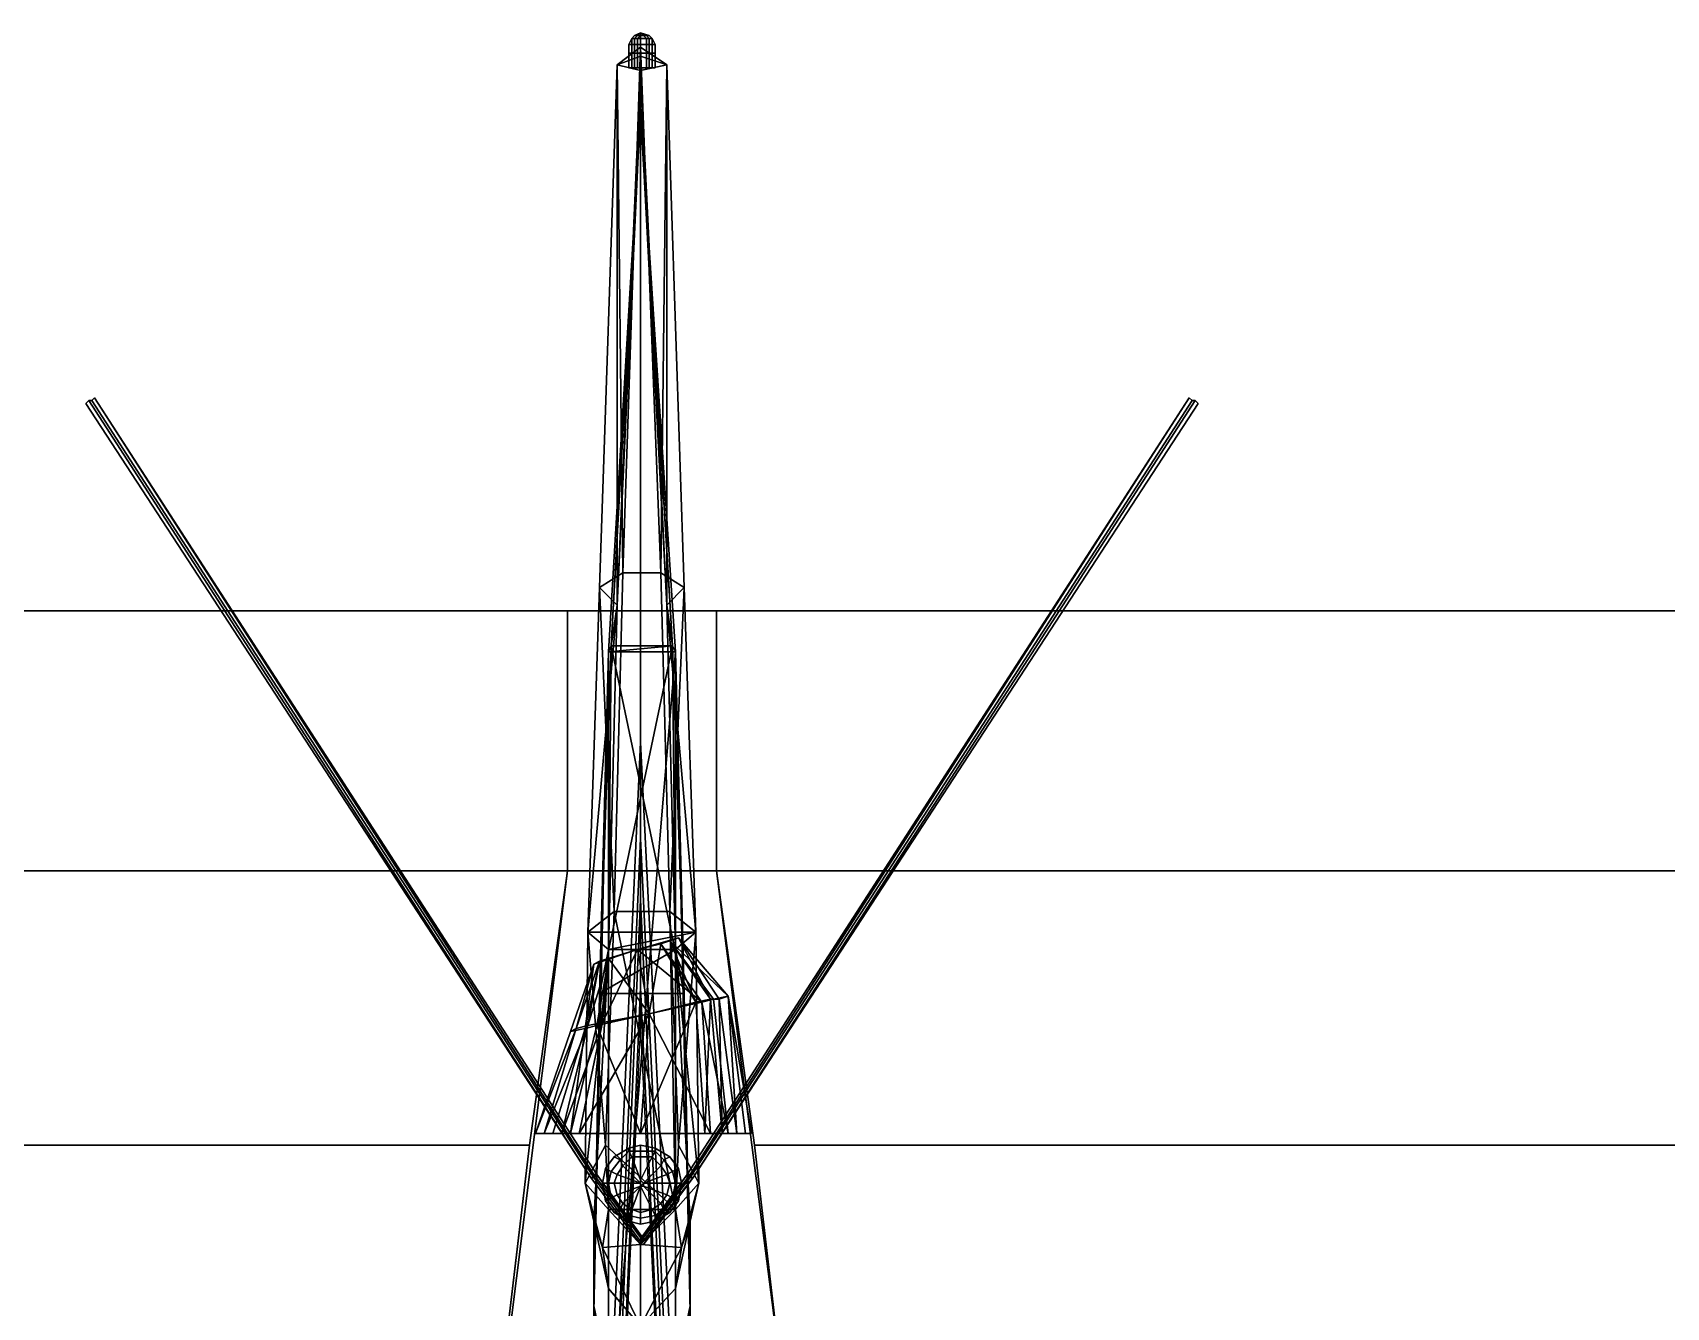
# Model space of a CAD drawing. Extents: x -2750 to 2751, y -1310 to 2918.
# Drawn here: x -208 to 351, y 2482 to 2918 of the extents above; entities that cross this region are included whole.
import ezdxf

# ---------------------------------------------------------------- set-up
doc = ezdxf.new("R2010")
doc.units = 0

msp = doc.modelspace()

# ---------------------------------------------------------------- linework, layer by layer
at = {"layer": '11857', "color": 1}
for points in [[(-3, 2914, 934), (-4, 2914, 936), (-3, 2916, 936), (-3, 2916, 935)], [(-4, 2914, 936), (-3, 2914, 938), (-3, 2916, 938), (-3, 2916, 936)], [(-2, 2916, 933), (-3, 2916, 935), (-2, 2917, 935), (-1, 2917, 934)], [(-3, 2916, 935), (-3, 2916, 936), (-2, 2917, 936), (-2, 2917, 935)], [(-3, 2916, 936), (-3, 2916, 938), (-2, 2917, 937), (-2, 2917, 936)], [(-3, 2916, 938), (-2, 2916, 939), (-1, 2917, 939), (-2, 2917, 937)], [(-2, 2914, 933), (-3, 2914, 934), (-3, 2916, 935), (-2, 2916, 933)], [(-3, 2914, 938), (-2, 2914, 940), (-2, 2916, 939), (-3, 2916, 938)], [(-1, 2917, 934), (-2, 2917, 935), (0, 2918, 936)], [(-2, 2917, 935), (-2, 2917, 936), (0, 2918, 936)], [(-2, 2917, 936), (-2, 2917, 937), (0, 2918, 936)], [(-2, 2917, 937), (-1, 2917, 939), (0, 2918, 936)], [(-1, 2916, 932), (-2, 2916, 933), (-1, 2917, 934), (0, 2917, 933)], [(-2, 2916, 939), (-1, 2916, 940), (0, 2917, 939), (-1, 2917, 939)], [(-1, 2914, 932), (-2, 2914, 933), (-2, 2916, 933), (-1, 2916, 932)], [(-2, 2914, 940), (-1, 2914, 941), (-1, 2916, 940), (-2, 2916, 939)], [(0, 2917, 933), (-1, 2917, 934), (0, 2918, 936)], [(-1, 2917, 939), (0, 2917, 939), (0, 2918, 937), (0, 2918, 936)], [(0, 2916, 932), (-1, 2916, 932), (0, 2917, 933)], [(-1, 2916, 940), (0, 2916, 940), (0, 2917, 940), (0, 2917, 939)], [(0, 2914, 931), (-1, 2914, 932), (-1, 2916, 932), (0, 2916, 932)], [(-1, 2914, 941), (0, 2914, 941), (0, 2916, 940), (-1, 2916, 940)], [(0, 2917, 940), (1, 2917, 939), (0, 2918, 937)], [(1, 2917, 939), (2, 2917, 939), (0, 2918, 936), (0, 2918, 937)], [(2, 2917, 939), (3, 2917, 937), (0, 2918, 936)], [(3, 2917, 937), (3, 2917, 936), (0, 2918, 936)], [(3, 2917, 936), (3, 2917, 935), (0, 2918, 936)], [(3, 2917, 935), (2, 2917, 934), (0, 2918, 936)], [(2, 2917, 934), (1, 2917, 933), (0, 2918, 936)], [(1, 2917, 933), (0, 2917, 933), (0, 2918, 936)], [(0, 2917, 933), (0, 2917, 933), (0, 2918, 936)], [(0, 2917, 939), (0, 2917, 940), (0, 2918, 937)], [(0, 2918, 937), (0, 2918, 937), (0, 2918, 936), (0, 2918, 937)], [(0, 2918, 937), (0, 2918, 936), (0, 2918, 936), (0, 2918, 937)], [(0, 2918, 937), (0, 2918, 936), (0, 2918, 936), (0, 2918, 937)], [(0, 2918, 937), (0, 2918, 936), (0, 2918, 936), (0, 2918, 937)], [(0, 2918, 937), (0, 2918, 936), (0, 2918, 936), (0, 2918, 937)], [(0, 2918, 937), (0, 2918, 936), (0, 2918, 936), (0, 2918, 937)], [(0, 2918, 937), (0, 2918, 936), (0, 2918, 936), (0, 2918, 937)], [(0, 2918, 937), (0, 2918, 936), (0, 2918, 936), (0, 2918, 937)], [(0, 2918, 937), (0, 2918, 936), (0, 2918, 936), (0, 2918, 937)], [(0, 2918, 937), (0, 2918, 936), (0, 2918, 936), (0, 2918, 937)], [(0, 2918, 937), (0, 2918, 936), (0, 2918, 936), (0, 2918, 937)], [(0, 2918, 937), (0, 2918, 936), (0, 2918, 936), (0, 2918, 937)], [(0, 2918, 937), (0, 2918, 936), (0, 2918, 936), (0, 2918, 937)], [(0, 2918, 937), (0, 2918, 936), (0, 2918, 937)], [(0, 2916, 940), (2, 2916, 940), (1, 2917, 939), (0, 2917, 940)], [(2, 2916, 932), (0, 2916, 932), (0, 2917, 933), (1, 2917, 933)], [(0, 2914, 941), (2, 2914, 941), (2, 2916, 940), (0, 2916, 940)], [(2, 2914, 932), (0, 2914, 931), (0, 2916, 932), (2, 2916, 932)], [(2, 2916, 940), (3, 2916, 939), (2, 2917, 939), (1, 2917, 939)], [(3, 2916, 933), (2, 2916, 932), (1, 2917, 933), (2, 2917, 934)], [(3, 2916, 939), (4, 2916, 938), (3, 2917, 937), (2, 2917, 939)], [(4, 2916, 935), (3, 2916, 933), (2, 2917, 934), (3, 2917, 935)], [(2, 2914, 941), (3, 2914, 940), (3, 2916, 939), (2, 2916, 940)], [(3, 2914, 933), (2, 2914, 932), (2, 2916, 932), (3, 2916, 933)], [(4, 2916, 938), (4, 2916, 936), (3, 2917, 936), (3, 2917, 937)], [(4, 2916, 936), (4, 2916, 935), (3, 2917, 935), (3, 2917, 936)], [(3, 2914, 940), (4, 2914, 938), (4, 2916, 938), (3, 2916, 939)], [(4, 2914, 934), (3, 2914, 933), (3, 2916, 933), (4, 2916, 935)], [(4, 2914, 938), (5, 2914, 936), (4, 2916, 936), (4, 2916, 938)], [(5, 2914, 936), (4, 2914, 934), (4, 2916, 935), (4, 2916, 936)], [(0, 2913, 947), (0, 2910, 938), (-8, 2907, 938), (0, 2913, 947)], [(-8, 2907, 938), (-6, 2733, 954), (0, 2913, 947), (-8, 2907, 938)], [(-8, 2907, 938), (0, 2910, 938), (0, 2905, 926), (-8, 2907, 938)], [(-6, 2733, 954), (7, 2733, 954), (0, 2913, 947), (-6, 2733, 954)], [(-3, 2911, 934), (-4, 2911, 936), (-4, 2914, 936), (-3, 2914, 934)], [(-4, 2911, 936), (-3, 2911, 938), (-3, 2914, 938), (-4, 2914, 936)], [(-3, 2906, 934), (-4, 2906, 936), (-4, 2911, 936), (-3, 2911, 934)], [(-4, 2906, 936), (-3, 2906, 938), (-3, 2911, 938), (-4, 2911, 936)], [(-2, 2911, 933), (-3, 2911, 934), (-3, 2914, 934), (-2, 2914, 933)], [(-3, 2911, 938), (-2, 2911, 940), (-2, 2914, 940), (-3, 2914, 938)], [(-2, 2906, 933), (-3, 2906, 934), (-3, 2911, 934), (-2, 2911, 933)], [(-3, 2906, 938), (-2, 2906, 940), (-2, 2911, 940), (-3, 2911, 938)], [(-1, 2911, 932), (-2, 2911, 933), (-2, 2914, 933), (-1, 2914, 932)], [(-2, 2911, 940), (-1, 2911, 941), (-1, 2914, 941), (-2, 2914, 940)], [(-1, 2906, 932), (-2, 2906, 933), (-2, 2911, 933), (-1, 2911, 932)], [(-2, 2906, 940), (-1, 2906, 941), (-1, 2911, 941), (-2, 2911, 940)], [(0, 2911, 931), (-1, 2911, 932), (-1, 2914, 932), (0, 2914, 931)], [(-1, 2911, 941), (0, 2911, 941), (0, 2914, 941), (-1, 2914, 941)], [(0, 2906, 931), (-1, 2906, 932), (-1, 2911, 932), (0, 2911, 931)], [(-1, 2906, 941), (0, 2906, 941), (0, 2911, 941), (-1, 2911, 941)], [(0, 2911, 941), (2, 2911, 941), (2, 2914, 941), (0, 2914, 941)], [(2, 2911, 932), (0, 2911, 931), (0, 2914, 931), (2, 2914, 932)], [(9, 2907, 938), (0, 2910, 938), (0, 2913, 947), (9, 2907, 938)], [(0, 2913, 947), (7, 2733, 954), (9, 2907, 938), (0, 2913, 947)], [(0, 2906, 941), (2, 2906, 941), (2, 2911, 941), (0, 2911, 941)], [(2, 2906, 932), (0, 2906, 931), (0, 2911, 931), (2, 2911, 932)], [(0, 2905, 926), (0, 2910, 938), (9, 2907, 938), (0, 2905, 926)], [(2, 2911, 941), (3, 2911, 940), (3, 2914, 940), (2, 2914, 941)], [(3, 2911, 933), (2, 2911, 932), (2, 2914, 932), (3, 2914, 933)], [(2, 2906, 941), (3, 2906, 940), (3, 2911, 940), (2, 2911, 941)], [(3, 2906, 933), (2, 2906, 932), (2, 2911, 932), (3, 2911, 933)], [(3, 2911, 940), (4, 2911, 938), (4, 2914, 938), (3, 2914, 940)], [(4, 2911, 934), (3, 2911, 933), (3, 2914, 933), (4, 2914, 934)], [(3, 2906, 940), (4, 2906, 938), (4, 2911, 938), (3, 2911, 940)], [(4, 2906, 934), (3, 2906, 933), (3, 2911, 933), (4, 2911, 934)], [(4, 2911, 938), (5, 2911, 936), (5, 2914, 936), (4, 2914, 938)], [(5, 2911, 936), (4, 2911, 934), (4, 2914, 934), (5, 2914, 936)], [(4, 2906, 938), (5, 2906, 936), (5, 2911, 936), (4, 2911, 938)], [(5, 2906, 936), (4, 2906, 934), (4, 2911, 934), (5, 2911, 936)], [(-8, 2722, 928), (-14, 2728, 941), (-8, 2907, 938), (-8, 2722, 928)], [(-8, 2907, 938), (-14, 2728, 941), (-6, 2733, 954), (-8, 2907, 938)], [(0, 2905, 926), (-8, 2722, 928), (-8, 2907, 938), (0, 2905, 926)], [(0, 2905, 926), (0, 2893, 892), (-8, 2722, 928), (0, 2905, 926)], [(9, 2907, 938), (9, 2722, 928), (0, 2905, 926), (9, 2907, 938)], [(9, 2722, 928), (0, 2893, 892), (0, 2905, 926), (9, 2722, 928)], [(7, 2733, 954), (15, 2728, 941), (9, 2907, 938), (7, 2733, 954)], [(9, 2907, 938), (15, 2728, 941), (9, 2722, 928), (9, 2907, 938)], [(-11, 2706, 888), (0, 2890, 888), (0, 2675, 348), (-11, 2432, 340)], [(0, 2890, 888), (-11, 2706, 888), (-10, 2708, 894), (0, 2890, 888)], [(0, 2893, 892), (0, 2890, 888), (-10, 2708, 894), (0, 2893, 892)], [(-10, 2708, 894), (-8, 2722, 928), (0, 2893, 892), (-10, 2708, 894)], [(11, 2708, 894), (0, 2890, 888), (0, 2893, 892), (11, 2708, 894)], [(9, 2722, 928), (11, 2708, 894), (0, 2893, 892), (9, 2722, 928)], [(0, 2890, 888), (12, 2706, 888), (12, 2432, 340), (0, 2675, 348)], [(11, 2708, 894), (12, 2706, 888), (0, 2890, 888), (11, 2708, 894)], [(-9, 2617, 957), (-6, 2733, 954), (-14, 2728, 941), (-9, 2617, 957)], [(-9, 2617, 957), (10, 2617, 957), (7, 2733, 954), (-6, 2733, 954)], [(15, 2728, 941), (7, 2733, 954), (10, 2617, 957), (15, 2728, 941)], [(-18, 2610, 942), (-14, 2728, 941), (-8, 2722, 928), (-18, 2610, 942)], [(-9, 2617, 957), (-14, 2728, 941), (-18, 2610, 942), (-9, 2617, 957)], [(15, 2728, 941), (19, 2610, 942), (9, 2722, 928), (15, 2728, 941)], [(10, 2617, 957), (19, 2610, 942), (15, 2728, 941), (10, 2617, 957)], [(-18, 2610, 942), (-8, 2722, 928), (-11, 2604, 928), (-18, 2610, 942)], [(-8, 2722, 928), (-10, 2708, 894), (-11, 2604, 928), (-8, 2722, 928)], [(11, 2708, 894), (9, 2722, 928), (12, 2604, 928), (11, 2708, 894)], [(12, 2604, 928), (9, 2722, 928), (19, 2610, 942), (12, 2604, 928)], [(-10, 2708, 894), (-14, 2589, 894), (-11, 2604, 928), (-10, 2708, 894)], [(-10, 2708, 894), (15, 2589, 894), (-14, 2589, 894), (-10, 2708, 894)], [(12, 2706, 888), (11, 2708, 894), (-11, 2706, 888), (12, 2706, 888)], [(11, 2708, 894), (-10, 2708, 894), (-11, 2706, 888), (11, 2708, 894)], [(12, 2706, 888), (-11, 2432, 340), (12, 2432, 340), (12, 2706, 888)], [(-11, 2432, 340), (12, 2706, 888), (-11, 2706, 888), (-11, 2432, 340)], [(-10, 2708, 894), (11, 2708, 894), (15, 2589, 894), (-10, 2708, 894)], [(11, 2708, 894), (12, 2604, 928), (15, 2589, 894), (11, 2708, 894)], [(-11, 2432, 340), (0, 2675, 348), (0, 2642, 264), (-11, 2392, 264)], [(0, 2675, 348), (12, 2432, 340), (12, 2392, 264), (0, 2642, 264)], [(-11, 2392, 264), (0, 2642, 264), (0, 2621, 211), (-11, 2365, 206)], [(0, 2642, 264), (12, 2392, 264), (12, 2365, 206), (0, 2621, 211)], [(-11, 2365, 206), (0, 2621, 211), (0, 2591, 143), (-11, 2338, 151)], [(0, 2621, 211), (12, 2365, 206), (12, 2338, 151), (0, 2591, 143)], [(-18, 2610, 942), (19, 2610, 942), (10, 2617, 957), (-9, 2617, 957)], [(-11, 2604, 928), (12, 2604, 928), (19, 2610, 942), (-18, 2610, 942)], [(-14, 2589, 894), (12, 2604, 928), (-11, 2604, 928), (-14, 2589, 894)], [(-14, 2589, 894), (15, 2589, 894), (12, 2604, 928), (-14, 2589, 894)], [(-11, 2338, 151), (0, 2591, 143), (12, 2338, 151), (-11, 2338, 151)]]:
    msp.add_3dface(points, dxfattribs=at)
at = {"layer": '134267', "color": 1}
for points in [[(-4, 2536, 960), (-9, 2533, 960), (-9, 2533, 969), (-4, 2536, 969)], [(0, 2537, 960), (-4, 2536, 960), (-4, 2536, 969), (0, 2537, 969)], [(5, 2536, 960), (0, 2537, 960), (0, 2537, 969), (5, 2536, 969)], [(10, 2533, 960), (5, 2536, 960), (5, 2536, 969), (10, 2533, 969)], [(-9, 2533, 960), (-12, 2529, 960), (-12, 2529, 969), (-9, 2533, 969)], [(13, 2529, 960), (10, 2533, 960), (10, 2533, 969), (13, 2529, 969)], [(-12, 2529, 960), (-13, 2524, 960), (-13, 2524, 969), (-12, 2529, 969)], [(-13, 2524, 960), (-12, 2518, 960), (-12, 2518, 969), (-13, 2524, 969)], [(14, 2524, 960), (13, 2529, 960), (13, 2529, 969), (14, 2524, 969)], [(13, 2518, 960), (14, 2524, 960), (14, 2524, 969), (13, 2518, 969)], [(-12, 2518, 960), (-9, 2514, 960), (-9, 2514, 969), (-12, 2518, 969)], [(-9, 2514, 960), (-4, 2511, 960), (-4, 2511, 969), (-9, 2514, 969)], [(5, 2511, 960), (10, 2514, 960), (10, 2514, 969), (5, 2511, 969)], [(10, 2514, 960), (13, 2518, 960), (13, 2518, 969), (10, 2514, 969)], [(-4, 2511, 960), (0, 2510, 960), (0, 2510, 969), (-4, 2511, 969)], [(0, 2510, 960), (5, 2511, 960), (5, 2511, 969), (0, 2510, 969)]]:
    msp.add_3dface(points, dxfattribs=at)
at = {"layer": '138675', "color": 1}
for points in [[(17, 2527, 897), (16, 2527, 897), (188, 2793, 897)], [(16, 2527, 897), (16, 2527, 898), (188, 2793, 898), (188, 2793, 897)], [(16, 2527, 898), (16, 2527, 899), (188, 2793, 899), (188, 2793, 898)], [(16, 2527, 899), (17, 2527, 899), (188, 2793, 899)], [(17, 2526, 897), (17, 2527, 897), (188, 2793, 897), (189, 2792, 897)], [(17, 2527, 899), (17, 2526, 899), (189, 2792, 899), (188, 2793, 899)], [(17, 2526, 899), (18, 2526, 899), (190, 2792, 899), (189, 2792, 899)], [(18, 2526, 897), (17, 2526, 897), (189, 2792, 897), (190, 2792, 897)], [(18, 2526, 899), (18, 2526, 899), (190, 2792, 899)], [(18, 2526, 899), (18, 2526, 898), (191, 2791, 898), (190, 2792, 899)], [(18, 2526, 898), (18, 2526, 897), (190, 2792, 897), (191, 2791, 898)], [(18, 2526, 897), (18, 2526, 897), (190, 2792, 897)], [(0, 2504, 895), (0, 2504, 896), (17, 2527, 897), (17, 2526, 897)], [(0, 2504, 896), (0, 2504, 897), (16, 2527, 897), (17, 2527, 897)], [(0, 2504, 897), (0, 2505, 898), (16, 2527, 898), (16, 2527, 897)], [(0, 2505, 898), (0, 2504, 899), (16, 2527, 899), (16, 2527, 898)], [(0, 2504, 899), (0, 2504, 900), (17, 2527, 899), (16, 2527, 899)], [(0, 2504, 900), (0, 2504, 901), (17, 2526, 899), (17, 2527, 899)], [(0, 2504, 901), (0, 2503, 900), (18, 2526, 899), (17, 2526, 899)], [(0, 2503, 900), (1, 2503, 899), (18, 2526, 899)], [(1, 2503, 897), (0, 2503, 896), (18, 2526, 897)], [(0, 2503, 896), (0, 2504, 895), (17, 2526, 897), (18, 2526, 897)], [(1, 2503, 899), (1, 2503, 898), (18, 2526, 898), (18, 2526, 899)], [(1, 2503, 898), (1, 2503, 897), (18, 2526, 897), (18, 2526, 898)]]:
    msp.add_3dface(points, dxfattribs=at)
at = {"layer": '148807', "color": 1}
for points in [[(-188, 2792, 897), (-187, 2793, 897), (-16, 2527, 897), (-16, 2526, 897)], [(-187, 2793, 899), (-188, 2792, 899), (-16, 2526, 899), (-16, 2527, 899)], [(-187, 2793, 897), (-187, 2793, 897), (-15, 2527, 897), (-16, 2527, 897)], [(-187, 2793, 897), (-187, 2793, 898), (-15, 2527, 898), (-15, 2527, 897)], [(-187, 2793, 898), (-187, 2793, 899), (-15, 2527, 899), (-15, 2527, 898)], [(-187, 2793, 899), (-187, 2793, 899), (-16, 2527, 899), (-15, 2527, 899)], [(-189, 2792, 899), (-190, 2791, 898), (-17, 2526, 898), (-17, 2526, 899)], [(-190, 2791, 898), (-189, 2792, 897), (-17, 2526, 897), (-17, 2526, 898)], [(-188, 2792, 899), (-189, 2792, 899), (-17, 2526, 899), (-16, 2526, 899)], [(-189, 2792, 899), (-189, 2792, 899), (-17, 2526, 899)], [(-189, 2792, 897), (-189, 2792, 897), (-17, 2526, 897)], [(-189, 2792, 897), (-188, 2792, 897), (-16, 2526, 897), (-17, 2526, 897)], [(-16, 2526, 899), (-17, 2526, 899), (0, 2503, 900), (0, 2504, 901)], [(-17, 2526, 899), (-17, 2526, 899), (0, 2503, 899), (0, 2503, 900)], [(-17, 2526, 899), (-17, 2526, 898), (0, 2503, 898), (0, 2503, 899)], [(-17, 2526, 898), (-17, 2526, 897), (0, 2503, 897), (0, 2503, 898)], [(-17, 2526, 897), (-17, 2526, 897), (0, 2503, 896), (0, 2503, 897)], [(-17, 2526, 897), (-16, 2526, 897), (0, 2504, 895), (0, 2503, 896)], [(-16, 2526, 897), (-16, 2527, 897), (1, 2504, 896), (0, 2504, 895)], [(-16, 2527, 897), (-15, 2527, 897), (1, 2504, 897), (1, 2504, 896)], [(-15, 2527, 899), (-16, 2527, 899), (1, 2504, 900), (1, 2504, 899)], [(-16, 2527, 899), (-16, 2526, 899), (0, 2504, 901), (1, 2504, 900)], [(-15, 2527, 897), (-15, 2527, 898), (1, 2505, 898), (1, 2504, 897)], [(-15, 2527, 898), (-15, 2527, 899), (1, 2504, 899), (1, 2505, 898)]]:
    msp.add_3dface(points, dxfattribs=at)
at = {"layer": '149657', "color": 1}
for points in [[(-4, 2536, 979), (-9, 2533, 979), (-7, 2532, 984), (-4, 2535, 984)], [(-4, 2536, 969), (-9, 2533, 969), (-9, 2533, 979), (-4, 2536, 979)], [(0, 2537, 979), (-4, 2536, 979), (-4, 2535, 984), (0, 2535, 984)], [(0, 2537, 969), (-4, 2536, 969), (-4, 2536, 979), (0, 2537, 979)], [(5, 2536, 979), (0, 2537, 979), (0, 2535, 984), (5, 2535, 984)], [(5, 2536, 969), (0, 2537, 969), (0, 2537, 979), (5, 2536, 979)], [(10, 2533, 979), (5, 2536, 979), (5, 2535, 984), (8, 2532, 984)], [(10, 2533, 969), (5, 2536, 969), (5, 2536, 979), (10, 2533, 979)], [(-9, 2533, 979), (-12, 2529, 979), (-10, 2528, 984), (-7, 2532, 984)], [(-9, 2533, 969), (-12, 2529, 969), (-12, 2529, 979), (-9, 2533, 979)], [(-7, 2532, 984), (-10, 2528, 984), (-8, 2527, 987), (-6, 2530, 987)], [(-6, 2530, 987), (-8, 2527, 987), (0, 2524, 990)], [(-4, 2535, 984), (-7, 2532, 984), (-6, 2530, 987), (-3, 2533, 987)], [(-3, 2533, 987), (-6, 2530, 987), (0, 2524, 990), (0, 2525, 990)], [(0, 2535, 984), (-4, 2535, 984), (-3, 2533, 987), (0, 2533, 987)], [(0, 2533, 987), (-3, 2533, 987), (0, 2525, 990)], [(5, 2535, 984), (0, 2535, 984), (0, 2533, 987), (4, 2533, 987)], [(7, 2530, 987), (4, 2533, 987), (0, 2525, 990), (1, 2524, 990)], [(4, 2533, 987), (0, 2533, 987), (0, 2525, 990)], [(9, 2527, 987), (7, 2530, 987), (1, 2524, 990)], [(8, 2532, 984), (5, 2535, 984), (4, 2533, 987), (7, 2530, 987)], [(11, 2528, 984), (8, 2532, 984), (7, 2530, 987), (9, 2527, 987)], [(13, 2529, 979), (10, 2533, 979), (8, 2532, 984), (11, 2528, 984)], [(13, 2529, 969), (10, 2533, 969), (10, 2533, 979), (13, 2529, 979)], [(-12, 2529, 979), (-13, 2524, 979), (-11, 2524, 984), (-10, 2528, 984)], [(-12, 2529, 969), (-13, 2524, 969), (-13, 2524, 979), (-12, 2529, 979)], [(-13, 2524, 979), (-12, 2518, 979), (-10, 2519, 984), (-11, 2524, 984)], [(-13, 2524, 969), (-12, 2518, 969), (-12, 2518, 979), (-13, 2524, 979)], [(-10, 2528, 984), (-11, 2524, 984), (-9, 2524, 987), (-8, 2527, 987)], [(-11, 2524, 984), (-10, 2519, 984), (-8, 2520, 987), (-9, 2524, 987)], [(-8, 2527, 987), (-9, 2524, 987), (0, 2524, 990)], [(-9, 2524, 987), (-8, 2520, 987), (0, 2523, 990), (0, 2524, 990)], [(0, 2523, 990), (1, 2524, 990), (0, 2525, 990), (0, 2523, 990)], [(0, 2523, 990), (0, 2525, 990), (0, 2525, 990), (0, 2523, 990)], [(0, 2523, 990), (0, 2525, 990), (0, 2525, 990), (0, 2523, 990)], [(0, 2523, 990), (0, 2525, 990), (0, 2524, 990), (0, 2523, 990)], [(0, 2523, 990), (1, 2523, 990), (1, 2524, 990), (0, 2523, 990)], [(0, 2523, 990), (1, 2524, 990), (1, 2524, 990), (0, 2523, 990)], [(0, 2523, 990), (1, 2524, 990), (1, 2524, 990), (0, 2523, 990)], [(0, 2523, 990), (0, 2524, 990), (0, 2524, 990), (0, 2523, 990)], [(0, 2523, 990), (0, 2524, 990), (0, 2524, 990), (0, 2523, 990)], [(0, 2523, 990), (0, 2524, 990), (0, 2523, 990)], [(10, 2524, 987), (9, 2527, 987), (1, 2524, 990)], [(9, 2520, 987), (10, 2524, 987), (1, 2524, 990), (1, 2523, 990)], [(12, 2524, 984), (11, 2528, 984), (9, 2527, 987), (10, 2524, 987)], [(11, 2519, 984), (12, 2524, 984), (10, 2524, 987), (9, 2520, 987)], [(14, 2524, 979), (13, 2529, 979), (11, 2528, 984), (12, 2524, 984)], [(13, 2518, 979), (14, 2524, 979), (12, 2524, 984), (11, 2519, 984)], [(14, 2524, 969), (13, 2529, 969), (13, 2529, 979), (14, 2524, 979)], [(13, 2518, 969), (14, 2524, 969), (14, 2524, 979), (13, 2518, 979)], [(-12, 2518, 979), (-9, 2514, 979), (-7, 2515, 984), (-10, 2519, 984)], [(-10, 2519, 984), (-7, 2515, 984), (-6, 2517, 987), (-8, 2520, 987)], [(-8, 2520, 987), (-6, 2517, 987), (0, 2523, 990)], [(-6, 2517, 987), (-3, 2515, 987), (0, 2523, 990)], [(-3, 2515, 987), (0, 2514, 987), (0, 2523, 990)], [(0, 2514, 987), (4, 2515, 987), (0, 2523, 990)], [(4, 2515, 987), (7, 2517, 987), (1, 2523, 990), (0, 2523, 990)], [(0, 2523, 990), (0, 2523, 990), (1, 2523, 990), (0, 2523, 990)], [(0, 2523, 990), (1, 2523, 990), (1, 2523, 990), (0, 2523, 990)], [(0, 2523, 990), (0, 2523, 990), (0, 2523, 990)], [(0, 2523, 990), (0, 2523, 990), (0, 2523, 990)], [(7, 2517, 987), (9, 2520, 987), (1, 2523, 990)], [(8, 2515, 984), (11, 2519, 984), (9, 2520, 987), (7, 2517, 987)], [(10, 2514, 979), (13, 2518, 979), (11, 2519, 984), (8, 2515, 984)], [(-12, 2518, 969), (-9, 2514, 969), (-9, 2514, 979), (-12, 2518, 979)], [(-9, 2514, 979), (-4, 2511, 979), (-4, 2513, 984), (-7, 2515, 984)], [(-9, 2514, 969), (-4, 2511, 969), (-4, 2511, 979), (-9, 2514, 979)], [(-7, 2515, 984), (-4, 2513, 984), (-3, 2515, 987), (-6, 2517, 987)], [(-4, 2513, 984), (0, 2512, 984), (0, 2514, 987), (-3, 2515, 987)], [(-4, 2511, 979), (0, 2510, 979), (0, 2512, 984), (-4, 2513, 984)], [(0, 2512, 984), (5, 2513, 984), (4, 2515, 987), (0, 2514, 987)], [(0, 2510, 979), (5, 2511, 979), (5, 2513, 984), (0, 2512, 984)], [(5, 2513, 984), (8, 2515, 984), (7, 2517, 987), (4, 2515, 987)], [(5, 2511, 979), (10, 2514, 979), (8, 2515, 984), (5, 2513, 984)], [(5, 2511, 969), (10, 2514, 969), (10, 2514, 979), (5, 2511, 979)], [(10, 2514, 969), (13, 2518, 969), (13, 2518, 979), (10, 2514, 979)], [(-4, 2511, 969), (0, 2510, 969), (0, 2510, 979), (-4, 2511, 979)], [(0, 2510, 969), (5, 2511, 969), (5, 2511, 979), (0, 2510, 979)]]:
    msp.add_3dface(points, dxfattribs=at)
at = {"layer": '18415', "color": 1}
for points in [[(-16, 2482, 892), (-14, 2589, 894), (-11, 2706, 888), (-16, 2480, 888)], [(-16, 2480, 888), (-11, 2706, 888), (-11, 2432, 340), (-16, 2050, 348)], [(-10, 2708, 894), (-11, 2706, 888), (-14, 2589, 894), (-10, 2708, 894)], [(11, 2708, 894), (-10, 2708, 894), (-14, 2589, 894), (11, 2708, 894)], [(11, 2708, 894), (-14, 2589, 894), (15, 2589, 894), (11, 2708, 894)], [(-11, 2706, 888), (-10, 2708, 894), (11, 2708, 894), (-11, 2706, 888)], [(12, 2706, 888), (-11, 2706, 888), (11, 2708, 894), (12, 2706, 888)], [(12, 2706, 888), (12, 2432, 340), (-11, 2432, 340), (12, 2706, 888)], [(-11, 2706, 888), (12, 2706, 888), (-11, 2432, 340), (-11, 2706, 888)], [(15, 2589, 894), (12, 2706, 888), (11, 2708, 894), (15, 2589, 894)], [(15, 2589, 894), (17, 2482, 892), (17, 2480, 888), (12, 2706, 888)], [(12, 2706, 888), (17, 2480, 888), (17, 2050, 348), (12, 2432, 340)], [(-12, 2537, 962), (-9, 2617, 957), (-18, 2610, 942), (-12, 2537, 962)], [(-9, 2617, 957), (10, 2617, 957), (19, 2610, 942), (-18, 2610, 942)], [(12, 2515, 963), (-9, 2617, 957), (-12, 2537, 962), (12, 2515, 963)], [(12, 2515, 963), (10, 2617, 957), (-9, 2617, 957), (12, 2515, 963)], [(12, 2515, 963), (13, 2537, 962), (10, 2617, 957), (12, 2515, 963)], [(10, 2617, 957), (13, 2537, 962), (19, 2610, 942), (10, 2617, 957)], [(-19, 2524, 944), (-18, 2610, 942), (-11, 2604, 928), (-19, 2524, 944)], [(-12, 2537, 962), (-18, 2610, 942), (-19, 2524, 944), (-12, 2537, 962)], [(-11, 2604, 928), (-18, 2610, 942), (19, 2610, 942), (-11, 2604, 928)], [(19, 2610, 942), (12, 2604, 928), (-11, 2604, 928), (19, 2610, 942)], [(19, 2610, 942), (20, 2524, 944), (12, 2604, 928), (19, 2610, 942)], [(13, 2537, 962), (20, 2524, 944), (19, 2610, 942), (13, 2537, 962)], [(-19, 2524, 944), (-11, 2604, 928), (-16, 2511, 926), (-19, 2524, 944)], [(-16, 2511, 926), (-11, 2604, 928), (-14, 2589, 894), (-16, 2482, 892)], [(-11, 2604, 928), (12, 2604, 928), (-14, 2589, 894), (-11, 2604, 928)], [(12, 2604, 928), (15, 2589, 894), (-14, 2589, 894), (12, 2604, 928)], [(12, 2604, 928), (17, 2511, 926), (17, 2482, 892), (15, 2589, 894)], [(20, 2524, 944), (17, 2511, 926), (12, 2604, 928), (20, 2524, 944)], [(-11, 2338, 151), (0, 2591, 143), (0, 2579, 118), (-11, 2334, 138)], [(0, 2591, 143), (-11, 2338, 151), (12, 2338, 151), (0, 2591, 143)], [(0, 2591, 143), (12, 2338, 151), (12, 2334, 138), (0, 2579, 118)], [(-11, 2515, 963), (-12, 2537, 962), (-19, 2524, 944), (-11, 2515, 963)], [(12, 2515, 963), (-12, 2537, 962), (-11, 2515, 963), (12, 2515, 963)], [(13, 2537, 962), (12, 2515, 963), (20, 2524, 944), (13, 2537, 962)], [(-11, 2515, 963), (-19, 2524, 944), (-13, 2502, 945), (-11, 2515, 963)], [(-13, 2502, 945), (-19, 2524, 944), (-16, 2511, 926), (-13, 2502, 945)], [(14, 2502, 945), (20, 2524, 944), (12, 2515, 963), (14, 2502, 945)], [(17, 2511, 926), (20, 2524, 944), (14, 2502, 945), (17, 2511, 926)], [(0, 2503, 964), (-11, 2515, 963), (-13, 2502, 945), (0, 2503, 964)], [(12, 2515, 963), (-11, 2515, 963), (0, 2503, 964), (12, 2515, 963)], [(14, 2502, 945), (12, 2515, 963), (0, 2503, 964), (14, 2502, 945)], [(-11, 2488, 926), (-16, 2511, 926), (-16, 2482, 892), (-11, 2458, 892)], [(-13, 2502, 945), (-16, 2511, 926), (-11, 2488, 926), (-13, 2502, 945)], [(17, 2511, 926), (12, 2488, 926), (12, 2458, 892), (17, 2482, 892)], [(14, 2502, 945), (12, 2488, 926), (17, 2511, 926), (14, 2502, 945)], [(0, 2503, 964), (-13, 2502, 945), (0, 2475, 926), (0, 2503, 964)], [(-13, 2502, 945), (-11, 2488, 926), (0, 2475, 926), (-13, 2502, 945)], [(0, 2475, 926), (14, 2502, 945), (0, 2503, 964), (0, 2475, 926)], [(0, 2475, 926), (12, 2488, 926), (14, 2502, 945), (0, 2475, 926)], [(0, 2475, 926), (-11, 2488, 926), (-11, 2458, 892), (0, 2445, 892)], [(12, 2488, 926), (0, 2475, 926), (0, 2445, 892), (12, 2458, 892)], [(-11, 2458, 892), (-16, 2482, 892), (-16, 2480, 888), (-11, 2456, 888)], [(17, 2482, 892), (12, 2458, 892), (12, 2456, 888), (17, 2480, 888)]]:
    msp.add_3dface(points, dxfattribs=at)
at = {"layer": '22435', "color": 1}
for points in [[(-3, 2914, 934), (-4, 2914, 936), (-3, 2916, 936), (-3, 2916, 935)], [(-4, 2914, 936), (-3, 2914, 938), (-3, 2916, 938), (-3, 2916, 936)], [(-2, 2916, 933), (-3, 2916, 935), (-2, 2917, 935), (-1, 2917, 934)], [(-3, 2916, 935), (-3, 2916, 936), (-2, 2917, 936), (-2, 2917, 935)], [(-3, 2916, 936), (-3, 2916, 938), (-2, 2917, 937), (-2, 2917, 936)], [(-3, 2916, 938), (-2, 2916, 939), (-1, 2917, 939), (-2, 2917, 937)], [(-2, 2914, 933), (-3, 2914, 934), (-3, 2916, 935), (-2, 2916, 933)], [(-3, 2914, 938), (-2, 2914, 940), (-2, 2916, 939), (-3, 2916, 938)], [(-1, 2917, 934), (-2, 2917, 935), (0, 2918, 936)], [(-2, 2917, 935), (-2, 2917, 936), (0, 2918, 936)], [(-2, 2917, 936), (-2, 2917, 937), (0, 2918, 936)], [(-2, 2917, 937), (-1, 2917, 939), (0, 2918, 936)], [(-1, 2916, 932), (-2, 2916, 933), (-1, 2917, 934), (0, 2917, 933)], [(-2, 2916, 939), (-1, 2916, 940), (0, 2917, 939), (-1, 2917, 939)], [(-1, 2914, 932), (-2, 2914, 933), (-2, 2916, 933), (-1, 2916, 932)], [(-2, 2914, 940), (-1, 2914, 941), (-1, 2916, 940), (-2, 2916, 939)], [(0, 2917, 933), (-1, 2917, 934), (0, 2918, 936)], [(-1, 2917, 939), (0, 2917, 939), (0, 2918, 937), (0, 2918, 936)], [(0, 2916, 932), (-1, 2916, 932), (0, 2917, 933)], [(-1, 2916, 940), (0, 2916, 940), (0, 2917, 940), (0, 2917, 939)], [(0, 2914, 931), (-1, 2914, 932), (-1, 2916, 932), (0, 2916, 932)], [(-1, 2914, 941), (0, 2914, 941), (0, 2916, 940), (-1, 2916, 940)], [(0, 2917, 940), (1, 2917, 939), (0, 2918, 937)], [(1, 2917, 939), (2, 2917, 939), (0, 2918, 936), (0, 2918, 937)], [(2, 2917, 939), (3, 2917, 937), (0, 2918, 936)], [(3, 2917, 937), (3, 2917, 936), (0, 2918, 936)], [(3, 2917, 936), (3, 2917, 935), (0, 2918, 936)], [(3, 2917, 935), (2, 2917, 934), (0, 2918, 936)], [(2, 2917, 934), (1, 2917, 933), (0, 2918, 936)], [(1, 2917, 933), (0, 2917, 933), (0, 2918, 936)], [(0, 2917, 933), (0, 2917, 933), (0, 2918, 936)], [(0, 2917, 939), (0, 2917, 940), (0, 2918, 937)], [(0, 2918, 937), (0, 2918, 937), (0, 2918, 936), (0, 2918, 937)], [(0, 2918, 937), (0, 2918, 936), (0, 2918, 936), (0, 2918, 937)], [(0, 2918, 937), (0, 2918, 936), (0, 2918, 936), (0, 2918, 937)], [(0, 2918, 937), (0, 2918, 936), (0, 2918, 936), (0, 2918, 937)], [(0, 2918, 937), (0, 2918, 936), (0, 2918, 936), (0, 2918, 937)], [(0, 2918, 937), (0, 2918, 936), (0, 2918, 936), (0, 2918, 937)], [(0, 2918, 937), (0, 2918, 936), (0, 2918, 936), (0, 2918, 937)], [(0, 2918, 937), (0, 2918, 936), (0, 2918, 936), (0, 2918, 937)], [(0, 2918, 937), (0, 2918, 936), (0, 2918, 936), (0, 2918, 937)], [(0, 2918, 937), (0, 2918, 936), (0, 2918, 936), (0, 2918, 937)], [(0, 2918, 937), (0, 2918, 936), (0, 2918, 936), (0, 2918, 937)], [(0, 2918, 937), (0, 2918, 936), (0, 2918, 936), (0, 2918, 937)], [(0, 2918, 937), (0, 2918, 936), (0, 2918, 936), (0, 2918, 937)], [(0, 2918, 937), (0, 2918, 936), (0, 2918, 937)], [(0, 2916, 940), (2, 2916, 940), (1, 2917, 939), (0, 2917, 940)], [(2, 2916, 932), (0, 2916, 932), (0, 2917, 933), (1, 2917, 933)], [(0, 2914, 941), (2, 2914, 941), (2, 2916, 940), (0, 2916, 940)], [(2, 2914, 932), (0, 2914, 931), (0, 2916, 932), (2, 2916, 932)], [(2, 2916, 940), (3, 2916, 939), (2, 2917, 939), (1, 2917, 939)], [(3, 2916, 933), (2, 2916, 932), (1, 2917, 933), (2, 2917, 934)], [(3, 2916, 939), (4, 2916, 938), (3, 2917, 937), (2, 2917, 939)], [(4, 2916, 935), (3, 2916, 933), (2, 2917, 934), (3, 2917, 935)], [(2, 2914, 941), (3, 2914, 940), (3, 2916, 939), (2, 2916, 940)], [(3, 2914, 933), (2, 2914, 932), (2, 2916, 932), (3, 2916, 933)], [(4, 2916, 938), (4, 2916, 936), (3, 2917, 936), (3, 2917, 937)], [(4, 2916, 936), (4, 2916, 935), (3, 2917, 935), (3, 2917, 936)], [(3, 2914, 940), (4, 2914, 938), (4, 2916, 938), (3, 2916, 939)], [(4, 2914, 934), (3, 2914, 933), (3, 2916, 933), (4, 2916, 935)], [(4, 2914, 938), (5, 2914, 936), (4, 2916, 936), (4, 2916, 938)], [(5, 2914, 936), (4, 2914, 934), (4, 2916, 935), (4, 2916, 936)], [(-3, 2911, 934), (-4, 2911, 936), (-4, 2914, 936), (-3, 2914, 934)], [(-4, 2911, 936), (-3, 2911, 938), (-3, 2914, 938), (-4, 2914, 936)], [(-3, 2906, 934), (-4, 2906, 936), (-4, 2911, 936), (-3, 2911, 934)], [(-4, 2906, 936), (-3, 2906, 938), (-3, 2911, 938), (-4, 2911, 936)], [(-2, 2911, 933), (-3, 2911, 934), (-3, 2914, 934), (-2, 2914, 933)], [(-3, 2911, 938), (-2, 2911, 940), (-2, 2914, 940), (-3, 2914, 938)], [(-2, 2906, 933), (-3, 2906, 934), (-3, 2911, 934), (-2, 2911, 933)], [(-3, 2906, 938), (-2, 2906, 940), (-2, 2911, 940), (-3, 2911, 938)], [(-1, 2911, 932), (-2, 2911, 933), (-2, 2914, 933), (-1, 2914, 932)], [(-2, 2911, 940), (-1, 2911, 941), (-1, 2914, 941), (-2, 2914, 940)], [(-1, 2906, 932), (-2, 2906, 933), (-2, 2911, 933), (-1, 2911, 932)], [(-2, 2906, 940), (-1, 2906, 941), (-1, 2911, 941), (-2, 2911, 940)], [(0, 2911, 931), (-1, 2911, 932), (-1, 2914, 932), (0, 2914, 931)], [(-1, 2911, 941), (0, 2911, 941), (0, 2914, 941), (-1, 2914, 941)], [(0, 2906, 931), (-1, 2906, 932), (-1, 2911, 932), (0, 2911, 931)], [(-1, 2906, 941), (0, 2906, 941), (0, 2911, 941), (-1, 2911, 941)], [(0, 2911, 941), (2, 2911, 941), (2, 2914, 941), (0, 2914, 941)], [(2, 2911, 932), (0, 2911, 931), (0, 2914, 931), (2, 2914, 932)], [(0, 2906, 941), (2, 2906, 941), (2, 2911, 941), (0, 2911, 941)], [(2, 2906, 932), (0, 2906, 931), (0, 2911, 931), (2, 2911, 932)], [(2, 2911, 941), (3, 2911, 940), (3, 2914, 940), (2, 2914, 941)], [(3, 2911, 933), (2, 2911, 932), (2, 2914, 932), (3, 2914, 933)], [(2, 2906, 941), (3, 2906, 940), (3, 2911, 940), (2, 2911, 941)], [(3, 2906, 933), (2, 2906, 932), (2, 2911, 932), (3, 2911, 933)], [(3, 2911, 940), (4, 2911, 938), (4, 2914, 938), (3, 2914, 940)], [(4, 2911, 934), (3, 2911, 933), (3, 2914, 933), (4, 2914, 934)], [(3, 2906, 940), (4, 2906, 938), (4, 2911, 938), (3, 2911, 940)], [(4, 2906, 934), (3, 2906, 933), (3, 2911, 933), (4, 2911, 934)], [(4, 2911, 938), (5, 2911, 936), (5, 2914, 936), (4, 2914, 938)], [(5, 2911, 936), (4, 2911, 934), (4, 2914, 934), (5, 2914, 936)], [(4, 2906, 938), (5, 2906, 936), (5, 2911, 936), (4, 2911, 938)], [(5, 2906, 936), (4, 2906, 934), (4, 2911, 934), (5, 2911, 936)]]:
    msp.add_3dface(points, dxfattribs=at)
at = {"layer": '25573', "color": 1}
for points in [[(-861, 2631, -6), (-861, 2720, -5), (-25, 2720, -5), (-25, 2631, -6)], [(-861, 2720, -5), (-861, 2631, 13), (-25, 2631, 13), (-25, 2720, -5)], [(-25, 2631, -6), (-25, 2720, -5), (0, 2720, -5), (0, 2631, -6)], [(-25, 2720, -5), (-25, 2631, 13), (0, 2631, 13), (0, 2720, -5)], [(0, 2631, -6), (0, 2720, -5), (26, 2720, -5), (26, 2631, -6)], [(0, 2720, -5), (0, 2631, 13), (26, 2631, 13), (26, 2720, -5)], [(26, 2631, -6), (26, 2720, -5), (862, 2720, -5), (862, 2631, -6)], [(26, 2720, -5), (26, 2631, 13), (862, 2631, 13), (862, 2720, -5)], [(-861, 2537, -8), (-861, 2631, -6), (-25, 2631, -6), (-38, 2537, -8)], [(-861, 2631, 13), (-861, 2537, 28), (-38, 2537, 28), (-25, 2631, 13)], [(-60, 2352, 35), (-38, 2537, -8), (-25, 2631, -6), (-60, 2352, 35)], [(-60, 2352, 35), (-25, 2631, -6), (-25, 2631, 13), (-60, 2352, 35)], [(-60, 2352, 35), (-25, 2631, 13), (-38, 2537, 28), (-60, 2352, 35)], [(0, 2631, 13), (-25, 2631, 13), (0, 2631, -6), (0, 2631, 13)], [(-25, 2631, 13), (-25, 2631, -6), (0, 2631, -6), (-25, 2631, 13)], [(26, 2631, 13), (0, 2631, 13), (26, 2631, -6), (26, 2631, 13)], [(0, 2631, 13), (0, 2631, -6), (26, 2631, -6), (0, 2631, 13)], [(39, 2537, -8), (26, 2631, -6), (862, 2631, -6), (862, 2537, -8)], [(26, 2631, 13), (39, 2537, 28), (862, 2537, 28), (862, 2631, 13)], [(48, 2461, 33), (39, 2537, 28), (26, 2631, 13), (48, 2461, 33)], [(48, 2461, 33), (26, 2631, 13), (26, 2631, -6), (48, 2461, 33)], [(48, 2461, 33), (26, 2631, -6), (39, 2537, -8), (48, 2461, 33)], [(-861, 2461, -13), (-861, 2537, -8), (-38, 2537, -8), (-47, 2461, -13)], [(-861, 2537, 28), (-861, 2461, 33), (-47, 2461, 33), (-38, 2537, 28)], [(-60, 2352, 35), (-47, 2461, -13), (-38, 2537, -8), (-60, 2352, 35)], [(-60, 2352, 35), (-38, 2537, 28), (-47, 2461, 33), (-60, 2352, 35)], [(48, 2461, -13), (39, 2537, -8), (862, 2537, -8), (862, 2461, -13)], [(39, 2537, 28), (48, 2461, 33), (862, 2461, 33), (862, 2537, 28)], [(48, 2461, 33), (39, 2537, -8), (48, 2461, -13), (48, 2461, 33)]]:
    msp.add_3dface(points, dxfattribs=at)
at = {"layer": '266239', "color": 1}
for points in [[(-1, 2604, 111), (10, 2607, 108), (13, 2608, 103), (-1, 2604, 111)], [(-1, 2604, 111), (13, 2608, 103), (13, 2608, 86), (-1, 2604, 111)], [(-1, 2604, 111), (13, 2608, 86), (13, 2608, 75), (-1, 2604, 111)], [(-1, 2604, 111), (13, 2608, 75), (13, 2608, 66), (-1, 2604, 111)], [(-1, 2604, 111), (13, 2608, 66), (13, 2608, 49), (-1, 2604, 111)], [(-1, 2604, 111), (13, 2608, 49), (10, 2607, 44), (-1, 2604, 111)], [(30, 2588, 107), (13, 2608, 103), (10, 2607, 108), (30, 2588, 107)], [(24, 2587), (10, 2607, 44), (13, 2608, 49), (24, 2587)], [(30, 2588, 107), (30, 2588, 77), (13, 2608, 86), (13, 2608, 103)], [(30, 2588, 77), (30, 2588, 58), (13, 2608, 75), (13, 2608, 86)], [(30, 2588, 58), (30, 2588, 38), (13, 2608, 66), (13, 2608, 75)], [(27, 2587, 10), (13, 2608, 49), (13, 2608, 66), (27, 2587, 10)], [(30, 2588, 38), (27, 2587, 10), (13, 2608, 66), (30, 2588, 38)], [(27, 2587, 10), (24, 2587), (13, 2608, 49), (27, 2587, 10)], [(-1, 2604, 111), (-14, 2600, 44), (-16, 2599, 49), (-1, 2604, 111)], [(-1, 2604, 111), (-16, 2599, 49), (-16, 2599, 66), (-1, 2604, 111)], [(-1, 2604, 111), (-16, 2599, 66), (-16, 2599, 75), (-1, 2604, 111)], [(-1, 2604, 111), (-16, 2599, 75), (-16, 2599, 86), (-1, 2604, 111)], [(-1, 2604, 111), (-16, 2599, 86), (-16, 2599, 103), (-1, 2604, 111)], [(-1, 2604, 111), (-16, 2599, 103), (-14, 2600, 108), (-1, 2604, 111)], [(-1, 2604, 111), (-11, 2601, 41), (-14, 2600, 44), (-1, 2604, 111)], [(-1, 2604, 111), (-14, 2600, 108), (-11, 2601, 111), (-1, 2604, 111)], [(-13, 2579, -3), (-11, 2601, 41), (-1, 2604, 41), (-13, 2579, -3)], [(3, 2582, -5), (-13, 2579, -3), (-1, 2604, 41), (3, 2582, -5)], [(-1, 2604, 111), (-1, 2604, 41), (-11, 2601, 41), (-1, 2604, 111)], [(3, 2582, 122), (-1, 2604, 111), (-11, 2601, 111), (3, 2582, 122)], [(-1, 2604, 111), (7, 2606, 111), (10, 2607, 108), (-1, 2604, 111)], [(-1, 2604, 111), (10, 2607, 44), (7, 2606, 41), (-1, 2604, 111)], [(-1, 2604, 111), (7, 2606, 41), (-1, 2604, 41), (-1, 2604, 111)], [(21, 2586, 121), (7, 2606, 111), (-1, 2604, 111), (21, 2586, 121)], [(3, 2582, -5), (-1, 2604, 41), (7, 2606, 41), (3, 2582, -5)], [(3, 2582, 122), (21, 2586, 121), (-1, 2604, 111), (3, 2582, 122)], [(19, 2586, -3), (3, 2582, -5), (7, 2606, 41), (19, 2586, -3)], [(21, 2586, 121), (25, 2587, 116), (10, 2607, 108), (7, 2606, 111)], [(19, 2586, -3), (7, 2606, 41), (10, 2607, 44), (19, 2586, -3)], [(25, 2587, 116), (30, 2588, 107), (10, 2607, 108), (25, 2587, 116)], [(24, 2587), (19, 2586, -3), (10, 2607, 44), (24, 2587)], [(-24, 2576, 38), (-24, 2576, 58), (-16, 2599, 75), (-16, 2599, 66)], [(-24, 2576, 58), (-24, 2576, 77), (-16, 2599, 86), (-16, 2599, 75)], [(-24, 2576, 77), (-24, 2576, 107), (-16, 2599, 103), (-16, 2599, 86)], [(-24, 2576, 38), (-16, 2599, 66), (-16, 2599, 49), (-24, 2576, 38)], [(-22, 2577, 10), (-24, 2576, 38), (-16, 2599, 49), (-22, 2577, 10)], [(-24, 2576, 107), (-19, 2577, 116), (-16, 2599, 103), (-24, 2576, 107)], [(-22, 2577, 10), (-16, 2599, 49), (-14, 2600, 44), (-22, 2577, 10)], [(-18, 2578), (-22, 2577, 10), (-14, 2600, 44), (-18, 2578)], [(-19, 2577, 116), (-15, 2578, 121), (-11, 2601, 111), (-14, 2600, 108)], [(-19, 2577, 116), (-14, 2600, 108), (-16, 2599, 103), (-19, 2577, 116)], [(-18, 2578), (-14, 2600, 44), (-11, 2601, 41), (-18, 2578)], [(-13, 2579, -3), (-18, 2578), (-11, 2601, 41), (-13, 2579, -3)], [(-15, 2578, 121), (3, 2582, 122), (-11, 2601, 111), (-15, 2578, 121)], [(0, 2541, -30), (3, 2582, -5), (19, 2586, -3), (0, 2541, -30)], [(22, 2541, -28), (0, 2541, -30), (19, 2586, -3), (22, 2541, -28)], [(24, 2541, 125), (21, 2586, 121), (3, 2582, 122), (24, 2541, 125)], [(22, 2541, -28), (19, 2586, -3), (24, 2587), (22, 2541, -28)], [(30, 2541, 121), (25, 2587, 116), (21, 2586, 121), (30, 2541, 121)], [(24, 2541, 125), (30, 2541, 121), (21, 2586, 121), (24, 2541, 125)], [(28, 2541, -22), (22, 2541, -28), (24, 2587), (28, 2541, -22)], [(28, 2541, -22), (24, 2587), (27, 2587, 10), (28, 2541, -22)], [(30, 2541, 121), (36, 2541, 108), (30, 2588, 107), (25, 2587, 116)], [(33, 2541, -11), (27, 2587, 10), (30, 2588, 38), (33, 2541, -11)], [(33, 2541, -11), (28, 2541, -22), (27, 2587, 10), (33, 2541, -11)], [(36, 2541, 108), (36, 2541, 72), (30, 2588, 77), (30, 2588, 107)], [(38, 2541, 49), (30, 2588, 58), (30, 2588, 77), (38, 2541, 49)], [(36, 2541, 72), (38, 2541, 49), (30, 2588, 77), (36, 2541, 72)], [(36, 2541, 24), (30, 2588, 38), (30, 2588, 58), (36, 2541, 24)], [(38, 2541, 49), (36, 2541, 24), (30, 2588, 58), (38, 2541, 49)], [(36, 2541, 24), (33, 2541, -11), (30, 2588, 38), (36, 2541, 24)], [(-21, 2541, -28), (-13, 2579, -3), (3, 2582, -5), (-21, 2541, -28)], [(0, 2541, -30), (-21, 2541, -28), (3, 2582, -5), (0, 2541, -30)], [(0, 2541, 127), (3, 2582, 122), (-15, 2578, 121), (0, 2541, 127)], [(0, 2541, 127), (24, 2541, 125), (3, 2582, 122), (0, 2541, 127)], [(-36, 2541, 108), (-30, 2541, 121), (-19, 2577, 116), (-24, 2576, 107)], [(-36, 2541, 24), (-24, 2576, 38), (-22, 2577, 10), (-36, 2541, 24)], [(-33, 2541, -11), (-36, 2541, 24), (-22, 2577, 10), (-33, 2541, -11)], [(-36, 2541, 24), (-36, 2541, 49), (-24, 2576, 58), (-24, 2576, 38)], [(-36, 2541, 49), (-36, 2541, 72), (-24, 2576, 77), (-24, 2576, 58)], [(-36, 2541, 72), (-36, 2541, 108), (-24, 2576, 107), (-24, 2576, 77)], [(-33, 2541, -11), (-22, 2577, 10), (-18, 2578), (-33, 2541, -11)], [(-27, 2541, -22), (-33, 2541, -11), (-18, 2578), (-27, 2541, -22)], [(-30, 2541, 121), (-24, 2541, 125), (-19, 2577, 116), (-30, 2541, 121)], [(-27, 2541, -22), (-18, 2578), (-13, 2579, -3), (-27, 2541, -22)], [(-21, 2541, -28), (-27, 2541, -22), (-13, 2579, -3), (-21, 2541, -28)], [(-24, 2541, 125), (-15, 2578, 121), (-19, 2577, 116), (-24, 2541, 125)], [(-24, 2541, 125), (0, 2541, 127), (-15, 2578, 121), (-24, 2541, 125)]]:
    msp.add_3dface(points, dxfattribs=at)

doc.saveas('drawing.dxf')
